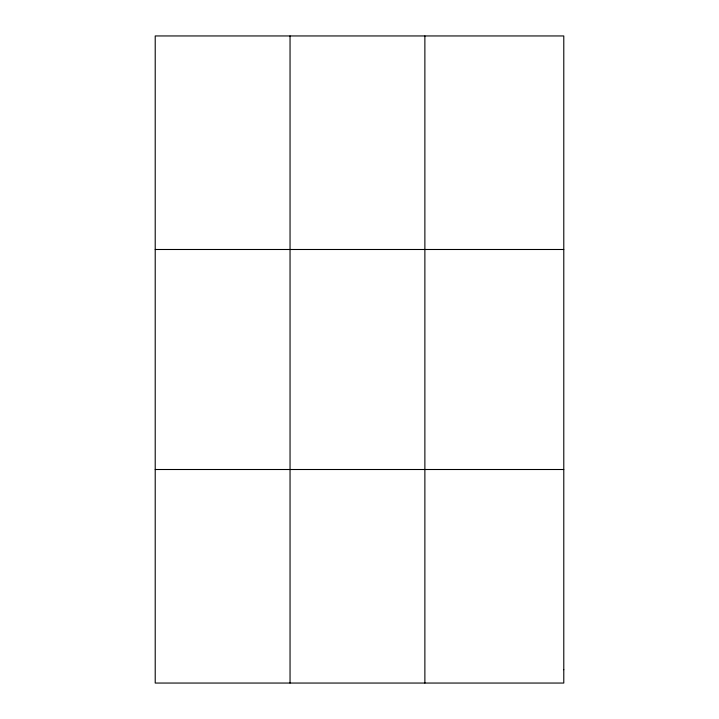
<?xml version="1.0" encoding="UTF-8"?>
<svg xmlns="http://www.w3.org/2000/svg" width="719" height="719" viewBox="0 0 719 719"><rect width="100%" height="100%" fill="white"/><g stroke="black" fill="none" stroke-linecap="round" stroke-linejoin="round"><path stroke-width="1.08" d="M290.045 683.05L290.045 35.95M424.875 683.05L424.875 35.95M155.214 249.493L563.786 249.493M155.214 469.507L563.786 469.507M563.786 669.704L563.786 683.05L155.214 683.05L155.214 35.95L563.786 35.95L563.786 669.704"/></g></svg>
